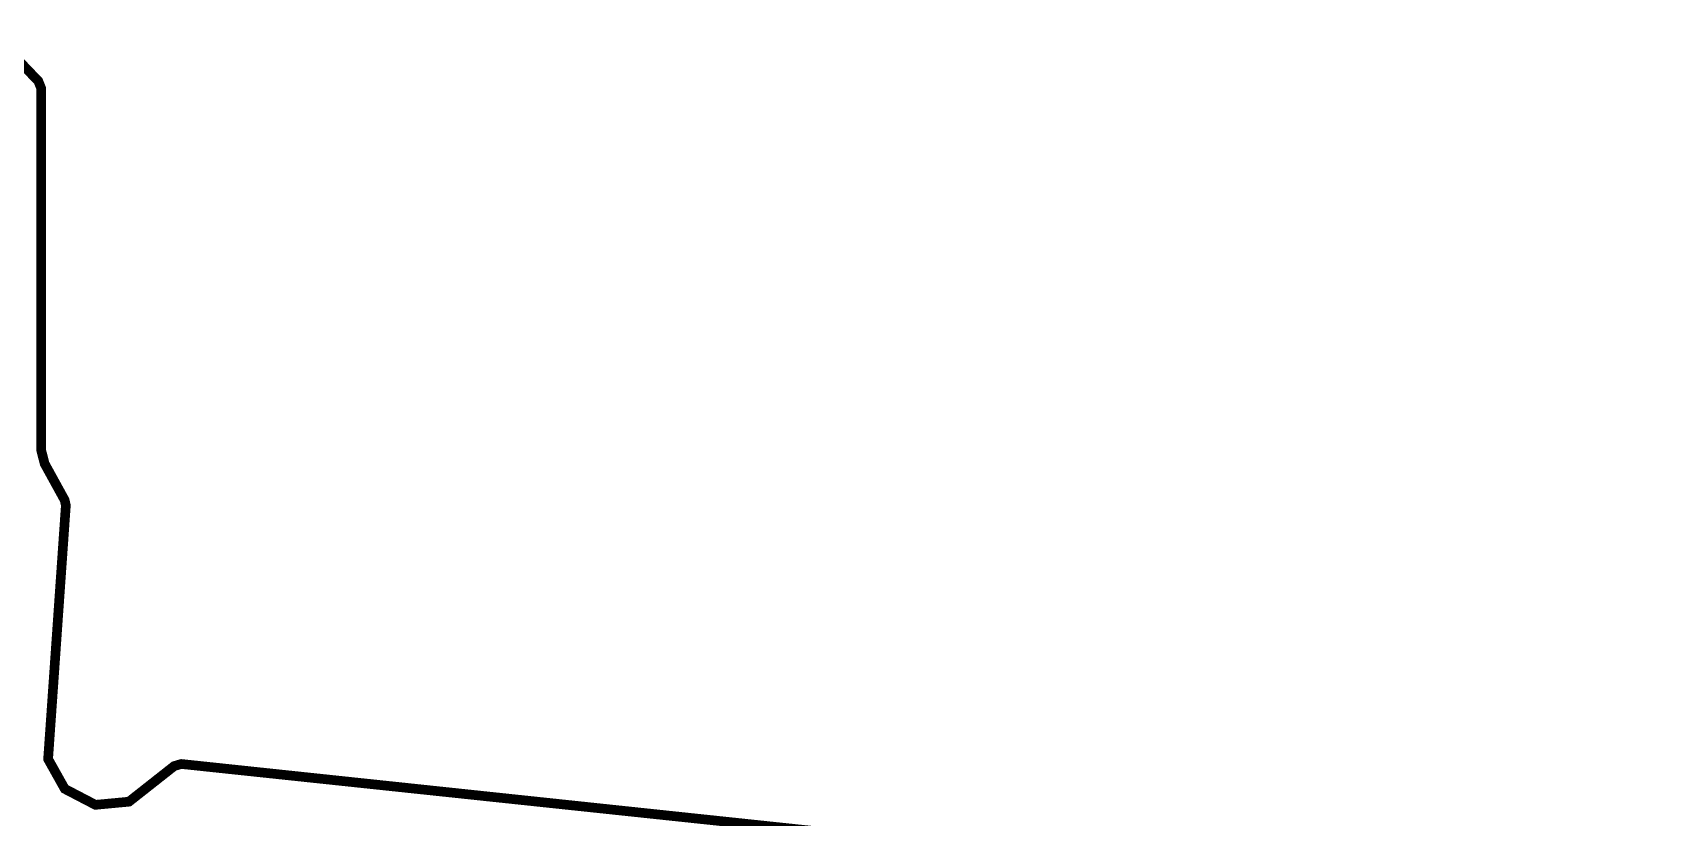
# Model space of a CAD drawing. Header units: millimetres. Extents: x -992 to -826, y 770 to 901.
# Drawn here: x -868.92 to -826.28, y 880.08 to 900.71 of the extents above; entities that cross this region are included whole.
import ezdxf

# ---------------------------------------------------------------- set-up
doc = ezdxf.new("R2010")
doc.units = ezdxf.units.MM
doc.layers.add('BoardOutLine', color=7, linetype='Continuous', true_color=0xff00ff)

msp = doc.modelspace()

# ---------------------------------------------------------------- linework, layer by layer
at = {"layer": 'BoardOutLine', "const_width": 0.25400050800101603}
msp.add_lwpolyline([(-869.8670815341632, 900.5844297688596), (-868.7642367284735, 899.4323850647703), (-868.6922275844553, 899.2530353060707), (-868.6922275844553, 889.7449580899163), (-868.5978917957837, 889.3777241554485), (-868.0715265430532, 888.4208026416054), (-868.0405384810771, 888.2800101600205), (-868.5067310134622, 881.6133096266194), (-868.0690373380747, 880.8317754635511), (-867.2623825247651, 880.411836423673), (-866.381457962916, 880.494564389129), (-865.1921767843537, 881.4314452628906), (-865.004216408433, 881.4856743713489), (-827.6175768351538, 877.5254254508511), (-827.4390652781307, 877.4258826517655), (-826.4626365252732, 876.1647955295912), (-826.4097790195581, 875.9788163576329), (-834.1328422656846, 802.7903479806961)], dxfattribs=at)

doc.saveas('drawing.dxf')
